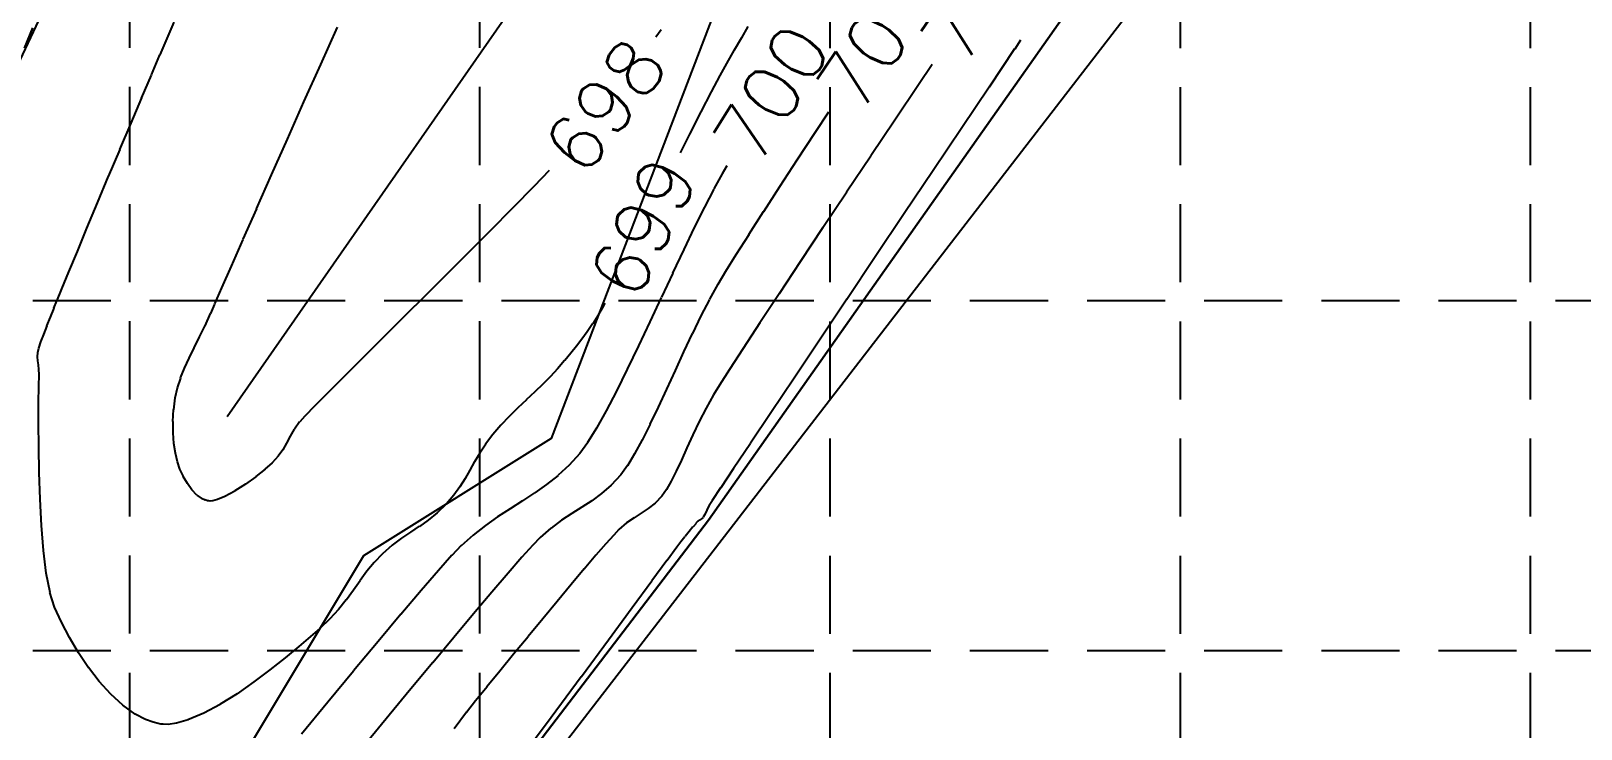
# Model space of a CAD drawing. Extents: x 5513 to 6525, y 3862 to 5479.
# Drawn here: x 5936.2 to 6047.9, y 4337 to 4387.3 of the extents above; entities that cross this region are included whole.
import ezdxf

# ---------------------------------------------------------------- set-up
doc = ezdxf.new("R2010")
doc.units = 0
doc.header["$LTSCALE"] = 50
doc.header["$MEASUREMENT"] = 0
doc.linetypes.add('HIDDEN', pattern=[0.375, 0.25, -0.125])
for name, color, linetype in [('CONT-MJR', 6, 'Continuous'), ('CONT-MNR', 14, 'Continuous'), ('GRID', 254, 'HIDDEN'), ('SRF-FLT', 7, 'Continuous'), ('v-topo-bndy', 140, 'Continuous'), ('V-TOPO-BNDY-2', 7, 'Continuous'), ('v-topo-break', 150, 'Continuous')]:
    doc.layers.add(name, color=color, linetype=linetype)
doc.styles.add('L80', font='simplex', dxfattribs={"height": 4})

msp = doc.modelspace()

# ---------------------------------------------------------------- linework, layer by layer
at = {"layer": 'CONT-MJR', "color": 42, "extrusion": (0.924472, -0.381249, 0), "elevation": 3815.29}
msp.add_lwpolyline([(6317.79, 700), (6319.38, 700)], dxfattribs=at)
at = {"layer": 'CONT-MJR', "color": 42, "elevation": 700}
for points in [[(5986.04, 4377), (5985.43, 4375.91)], [(5986.38, 4377.57), (5986.04, 4377)], [(5984.76, 4374.61), (5984.03, 4373.14)], [(5984.03, 4373.14), (5983.27, 4371.54)], [(5980.83, 4366.34), (5980.01, 4364.61)], [(5980.01, 4364.61), (5979.2, 4362.93)], [(5975.78, 4356.86), (5975.02, 4356.03)], [(5975.02, 4356.03), (5974.22, 4355.3)], [(5969.86, 4352.3), (5968.98, 4351.68)], [(5970.76, 4352.88), (5969.86, 4352.3)], [(5965.59, 4348.43), (5964.35, 4346.99)], [(5957.63, 4338.95), (5955.73, 4336.65)]]:
    msp.add_lwpolyline(points, dxfattribs=at)
at = {"layer": 'CONT-MJR', "color": 42, "extrusion": (0.88818, -0.459495, 0), "elevation": 3305.44}
msp.add_lwpolyline([(6636.87, 700), (6635.41, 700)], dxfattribs=at)
at = {"layer": 'CONT-MJR', "color": 42, "extrusion": (0.904575, -0.426314, 0), "elevation": 3548.66}
msp.add_lwpolyline([(6505.14, 700), (6503.27, 700)], dxfattribs=at)
at = {"layer": 'CONT-MJR', "color": 42, "extrusion": (0.905759, -0.423794, 0), "elevation": 3566.76}
msp.add_lwpolyline([(6493.37, 700), (6491.44, 700)], dxfattribs=at)
at = {"layer": 'CONT-MJR', "color": 42, "extrusion": (0.905538, -0.424265, 0), "elevation": 3563.38}
msp.add_lwpolyline([(6493.29, 700), (6491.35, 700)], dxfattribs=at)
at = {"layer": 'CONT-MJR', "color": 42, "extrusion": (0.895525, -0.445011, 0), "elevation": 3412.97}
msp.add_lwpolyline([(6567.93, 700), (6566.17, 700)], dxfattribs=at)
at = {"layer": 'CONT-MJR', "color": 42, "extrusion": (0.887313, -0.461167, 0), "elevation": 3293.41}
msp.add_lwpolyline([(6626.94, 700), (6625.33, 700)], dxfattribs=at)
at = {"layer": 'CONT-MJR', "color": 42, "extrusion": (0.874197, -0.485571, 0), "elevation": 3108.61}
msp.add_lwpolyline([(6714.02, 700), (6712.59, 700)], dxfattribs=at)
at = {"layer": 'CONT-MJR', "color": 42, "extrusion": (0.851882, -0.523733, 0), "elevation": 2808.9}
msp.add_lwpolyline([(6843.42, 700), (6842.21, 700)], dxfattribs=at)
at = {"layer": 'CONT-MJR', "color": 42, "extrusion": (0.809016, -0.587786, 0), "elevation": 2273.6}
msp.add_lwpolyline([(7038.22, 700), (7037.25, 700)], dxfattribs=at)
at = {"layer": 'CONT-MJR', "color": 42, "extrusion": (0.576675, -0.816974, 0), "elevation": -112.92}
msp.add_lwpolyline([(7391.31, 700), (7390.26, 700)], dxfattribs=at)
at = {"layer": 'CONT-MJR', "color": 42, "extrusion": (0.620602, -0.784126, 0), "elevation": 292.52}
msp.add_lwpolyline([(7387.44, 700), (7386.38, 700)], dxfattribs=at)
at = {"layer": 'CONT-MJR', "color": 42, "extrusion": (0.539119, -0.84223, 0), "elevation": -447.18}
msp.add_lwpolyline([(7376.53, 700), (7375.47, 700)], dxfattribs=at)
at = {"layer": 'CONT-MJR', "color": 42, "extrusion": (0.548855, -0.835918, 0), "elevation": -361.56}
msp.add_lwpolyline([(7382.27, 700), (7381.22, 700)], dxfattribs=at)
at = {"layer": 'CONT-MJR', "color": 42, "extrusion": (0.614613, -0.788828, 0), "elevation": 235.89}
msp.add_lwpolyline([(7383.1, 700), (7381.98, 700)], dxfattribs=at)
at = {"layer": 'CONT-MJR', "color": 42, "extrusion": (0.722707, -0.691154, 0), "elevation": 1305.89}
msp.add_lwpolyline([(7268.22, 700), (7267.25, 700)], dxfattribs=at)
at = {"layer": 'CONT-MJR', "color": 42, "extrusion": (0.666376, -0.745616, 0), "elevation": 732.83}
msp.add_lwpolyline([(7349.3, 700), (7348.15, 700)], dxfattribs=at)
at = {"layer": 'CONT-MJR', "color": 42, "extrusion": (0.746429, -0.665465, 0), "elevation": 1559.16}
msp.add_lwpolyline([(7217.16, 700), (7215.69, 700)], dxfattribs=at)
at = {"layer": 'CONT-MJR', "color": 42, "extrusion": (0.762353, -0.647161, 0), "elevation": 1733.74}
msp.add_lwpolyline([(7173.84, 700), (7171.58, 700)], dxfattribs=at)
at = {"layer": 'CONT-MJR', "color": 42, "extrusion": (0.765903, -0.642957, 0), "elevation": 1773.17}
msp.add_lwpolyline([(7161.94, 700), (7159.39, 700)], dxfattribs=at)
at = {"layer": 'CONT-MJR', "color": 42, "extrusion": (0.768292, -0.640099, 0), "elevation": 1799.83}
msp.add_lwpolyline([(7152.73, 700), (7149.97, 700)], dxfattribs=at)
at = {"layer": 'CONT-MJR', "color": 42, "extrusion": (0.769966, -0.638085, 0), "elevation": 1818.55}
msp.add_lwpolyline([(7145.23, 700), (7142.32, 700)], dxfattribs=at)
at = {"layer": 'CONT-MNR', "color": 42}
for points, elevation in [([(5946.05, 4386.74), (5946.57, 4387.92)], 699), ([(5987.89, 4387.62), (5987.42, 4386.8)], 699), ([(5986.91, 4385.92), (5986.35, 4384.95)], 699), ([(6007.53, 4386.62), (6007.11, 4385.99)], 703), ([(5986.35, 4384.95), (5985.86, 4384.08)], 699), ([(6001.17, 4384.87), (6000.17, 4383.4)], 702), ([(5943.46, 4380.66), (5944.22, 4382.47)], 699), ([(6000.17, 4383.4), (5998.47, 4380.87)], 702), ([(5954.72, 4379.5), (5955.91, 4382.18)], 698), ([(5993.7, 4381.44), (5992.72, 4379.96)], 701), ([(5953.57, 4376.92), (5954.72, 4379.5)], 698), ([(5992.72, 4379.96), (5991.42, 4377.98)], 701), ([(5941.84, 4376.82), (5942.66, 4378.76)], 699), ([(5991.42, 4377.98), (5990.17, 4376.06)], 701), ([(5973.57, 4377.24), (5972.49, 4376.12)], 698), ([(5970.96, 4374.56), (5969.29, 4372.87)], 698), ([(5939.59, 4371.41), (5940.28, 4373.09)], 699), ([(5950.69, 4370.36), (5951.53, 4372.28)], 698), ([(5969.29, 4372.87), (5967.52, 4371.1)], 698), ([(5987.03, 4371.16), (5986.28, 4369.96)], 701), ([(5950, 4368.79), (5950.69, 4370.36)], 698), ([(5967.52, 4371.1), (5965.71, 4369.29)], 698), ([(5938.11, 4367.84), (5938.48, 4368.73)], 699), ([(5985.12, 4367.96), (5984.51, 4366.77)], 701), ([(5937.4, 4366.05), (5937.65, 4366.69)], 699), ([(5937.65, 4366.69), (5937.91, 4367.33)], 699), ([(5984.51, 4366.77), (5983.89, 4365.5)], 701), ([(5988.75, 4366.26), (5987.55, 4364.43)], 702), ([(5936.74, 4364.13), (5936.82, 4364.45)], 699), ([(5936.82, 4364.45), (5936.96, 4364.89)], 699), ([(5948, 4364.48), (5948.39, 4365.25)], 698), ([(5975.93, 4365.09), (5975.55, 4364.59)], 699), ([(5936.79, 4363.24), (5936.75, 4363.53)], 699), ([(5975.14, 4364.09), (5974.69, 4363.55)], 699), ([(5983.26, 4364.18), (5982.64, 4362.83)], 701), ([(5936.82, 4362.91), (5936.79, 4363.24)], 699), ([(5936.83, 4362.54), (5936.82, 4362.91)], 699), ([(5973.67, 4362.4), (5973.12, 4361.85)], 699), ([(5986.57, 4362.92), (5985.84, 4361.79)], 702), ([(5991.21, 4362.28), (5989.54, 4359.78)], 703), ([(5936.8, 4360.52), (5936.82, 4361.71)], 699), ([(5946.64, 4360.86), (5946.8, 4361.59)], 698), ([(5936.8, 4359.03), (5936.8, 4360.52)], 699), ([(5946.53, 4360.01), (5946.64, 4360.86)], 698), ([(5971.31, 4360.14), (5970.69, 4359.53)], 699), ([(5981.42, 4360.2), (5980.83, 4358.97)], 701), ([(5984.88, 4360.13), (5984.39, 4359.17)], 702), ([(5936.81, 4357.33), (5936.8, 4359.03)], 699), ([(5946.49, 4358.36), (5946.48, 4359.17)], 698), ([(5955.6, 4359.14), (5955.22, 4358.61)], 698), ([(5970.09, 4358.89), (5969.51, 4358.22)], 699), ([(5984.39, 4359.17), (5983.93, 4358.21)], 702), ([(5946.54, 4357.59), (5946.49, 4358.36)], 698), ([(5969.51, 4358.22), (5968.99, 4357.54)], 699), ([(5983.93, 4358.21), (5983.5, 4357.27)], 702), ([(5968.57, 4356.89), (5968.2, 4356.27)], 699), ([(5983.5, 4357.27), (5983.1, 4356.39)], 702), ([(5988.07, 4357.59), (5986.85, 4355.77)], 703), ([(5953.62, 4356.18), (5953.1, 4355.72)], 698), ([(5979.21, 4355.99), (5978.74, 4355.33)], 701), ([(5986.85, 4355.77), (5985.93, 4354.38)], 703), ([(5936.9, 4353.57), (5936.84, 4355.48)], 699), ([(5947.51, 4354.7), (5947.22, 4355.2)], 698), ([(5947.83, 4354.24), (5947.51, 4354.7)], 698), ([(5951.71, 4354.66), (5950.94, 4354.16)], 698), ([(5952.45, 4355.19), (5951.71, 4354.66)], 698), ([(5978.74, 4355.33), (5978.05, 4354.58)], 701), ([(5948.79, 4353.51), (5948.53, 4353.63)], 698), ([(5949.15, 4353.43), (5949.06, 4353.44)], 698), ([(5950.21, 4353.76), (5949.68, 4353.54)], 698), ([(5966.7, 4353.85), (5966.17, 4353.23)], 699), ([(5980.2, 4352.56), (5979.69, 4352.23)], 702), ([(5981.21, 4353.28), (5980.71, 4352.89)], 702), ([(5985.1, 4353.13), (5984.92, 4352.79)], 703), ([(5937.15, 4349.87), (5937, 4351.68)], 699), ([(5964.22, 4351.62), (5963.58, 4351.2)], 699), ([(5973.7, 4351.49), (5972.92, 4350.81)], 701), ([(5978.6, 4351.39), (5978.22, 4350.99)], 702), ([(5979.15, 4351.86), (5978.6, 4351.39)], 702), ([(5983.93, 4351.57), (5983.66, 4351.24)], 703), ([(5984.54, 4352.15), (5984.41, 4352.07)], 703), ([(5962.93, 4350.76), (5962.26, 4350.26)], 699), ([(5972.39, 4350.25), (5971.61, 4349.39)], 701), ([(5977.66, 4350.36), (5976.94, 4349.53)], 702), ([(5976.94, 4349.53), (5976.1, 4348.54)], 702), ([(5982.06, 4349.15), (5980.98, 4347.68)], 703), ([(5937.62, 4346.85), (5937.35, 4348.24)], 699), ([(5959.95, 4347.7), (5959.47, 4347.02)], 699), ([(5969.45, 4346.88), (5968.13, 4345.32)], 701), ([(5975.17, 4347.42), (5974.16, 4346.21)], 702), ([(5958.96, 4346.33), (5958.41, 4345.63)], 699), ([(5956.38, 4343.69), (5955.54, 4342.97)], 699), ([(5972.05, 4343.66), (5971.01, 4342.4)], 702), ([(5954.56, 4342.15), (5953.46, 4341.28)], 699), ([(5941.17, 4340.43), (5940.4, 4341.44)], 699), ([(5970.01, 4341.18), (5969.09, 4340.05)], 702), ([(5942, 4339.52), (5941.17, 4340.43)], 699), ([(5963.62, 4339.92), (5962.05, 4338.02)], 701), ([(5942.86, 4338.73), (5942, 4339.52)], 699), ([(5949.88, 4338.79), (5948.69, 4338.15)], 699), ([(5947.56, 4337.67), (5946.72, 4337.43)], 699), ([(5962.05, 4338.02), (5960.5, 4336.14)], 701), ([(5967.62, 4338.22), (5966.72, 4337.02)], 702), ([(5945.41, 4337.41), (5945.04, 4337.5)], 699)]:
    msp.add_lwpolyline(points, dxfattribs=dict(at, elevation=elevation))
at = {"layer": 'CONT-MNR', "color": 42, "extrusion": (0.911556, -0.411177, 0), "elevation": 3627.29}
msp.add_lwpolyline([(6446.5, 698), (6449.43, 698)], dxfattribs=at)
at = {"layer": 'CONT-MNR', "color": 42, "extrusion": (0.810881, -0.585212, 0), "elevation": 2282.85}
msp.add_lwpolyline([(7058.15, 698), (7057.5, 698)], dxfattribs=at)
at = {"layer": 'CONT-MNR', "color": 42, "extrusion": (0.867272, -0.497835, 0), "elevation": 3008.82}
msp.add_lwpolyline([(6785.29, 699), (6784.27, 699)], dxfattribs=at)
at = {"layer": 'CONT-MNR', "color": 42, "extrusion": (0.917219, -0.398383, 0), "elevation": 3706.23}
msp.add_lwpolyline([(6391.13, 699), (6392.41, 699)], dxfattribs=at)
at = {"layer": 'CONT-MNR', "color": 42, "extrusion": (0.830057, -0.557679, 0), "elevation": 2540.26}
msp.add_lwpolyline([(6990.66, 703), (6987.35, 703)], dxfattribs=at)
at = {"layer": 'CONT-MNR', "color": 42, "extrusion": (0.919141, -0.393928, 0), "elevation": 3737.19}
msp.add_lwpolyline([(6371.5, 699), (6373.07, 699)], dxfattribs=at)
at = {"layer": 'CONT-MNR', "color": 42, "extrusion": (0.912625, -0.408797, 0), "elevation": 3644.09}
msp.add_lwpolyline([(6434.05, 698), (6437.01, 698)], dxfattribs=at)
at = {"layer": 'CONT-MNR', "color": 42, "extrusion": (0.920307, -0.391197, 0), "elevation": 3756.1}
msp.add_lwpolyline([(6358.57, 699), (6360.37, 699)], dxfattribs=at)
at = {"layer": 'CONT-MNR', "color": 42, "extrusion": (0.883849, -0.467773, 0), "elevation": 3239.85}
msp.add_lwpolyline([(6674.89, 699), (6673.55, 699)], dxfattribs=at)
at = {"layer": 'CONT-MNR', "color": 42, "extrusion": (0.889301, -0.457323, 0), "elevation": 3318.28}
msp.add_lwpolyline([(6634.9, 699), (6633.29, 699)], dxfattribs=at)
at = {"layer": 'CONT-MNR', "color": 42, "extrusion": (0.830269, -0.557363, 0), "elevation": 2542.92}
msp.add_lwpolyline([(6986.38, 703), (6982.85, 703)], dxfattribs=at)
at = {"layer": 'CONT-MNR', "color": 42, "extrusion": (0.892406, -0.451233, 0), "elevation": 3363.54}
msp.add_lwpolyline([(6610.46, 699), (6608.65, 699)], dxfattribs=at)
at = {"layer": 'CONT-MNR', "color": 42, "extrusion": (0.921692, -0.387921, 0), "elevation": 3778.69}
msp.add_lwpolyline([(6341.15, 699), (6343.21, 699)], dxfattribs=at)
at = {"layer": 'CONT-MNR', "color": 42, "extrusion": (0.830583, -0.556895, 0), "elevation": 2542.54}
msp.add_lwpolyline([(6979.2, 702), (6976.08, 702)], dxfattribs=at)
at = {"layer": 'CONT-MNR', "color": 42, "extrusion": (0.830437, -0.557112, 0), "elevation": 2545.03}
msp.add_lwpolyline([(6982.08, 703), (6978.39, 703)], dxfattribs=at)
at = {"layer": 'CONT-MNR', "color": 42, "extrusion": (0.894266, -0.447536, 0), "elevation": 3390.86}
msp.add_lwpolyline([(6594.67, 699), (6593.16, 699)], dxfattribs=at)
at = {"layer": 'CONT-MNR', "color": 42, "extrusion": (0.83138, -0.555704, 0), "elevation": 2552.54}
msp.add_lwpolyline([(6972.43, 702), (6969.3, 702)], dxfattribs=at)
at = {"layer": 'CONT-MNR', "color": 42, "extrusion": (0.922564, -0.385845, 0), "elevation": 3792.95}
msp.add_lwpolyline([(6328.46, 699), (6330.53, 699)], dxfattribs=at)
at = {"layer": 'CONT-MNR', "color": 42, "extrusion": (0.914738, -0.404047, 0), "elevation": 3677.48}
msp.add_lwpolyline([(6406.6, 698), (6409.26, 698)], dxfattribs=at)
at = {"layer": 'CONT-MNR', "color": 42, "extrusion": (0.830578, -0.556903, 0), "elevation": 2546.79}
msp.add_lwpolyline([(6977.75, 703), (6974, 703)], dxfattribs=at)
at = {"layer": 'CONT-MNR', "color": 42, "extrusion": (0.714408, -0.699729, 0), "elevation": 1204.7}
msp.add_lwpolyline([(7305.46, 698), (7303.28, 698)], dxfattribs=at)
at = {"layer": 'CONT-MNR', "color": 42, "extrusion": (0.8395, -0.54336, 0), "elevation": 2650.97}
msp.add_lwpolyline([(6928.52, 701), (6926.37, 701)], dxfattribs=at)
at = {"layer": 'CONT-MNR', "color": 42, "extrusion": (0.832158, -0.554538, 0), "elevation": 2562.31}
msp.add_lwpolyline([(6965.72, 702), (6962.64, 702)], dxfattribs=at)
at = {"layer": 'CONT-MNR', "color": 42, "extrusion": (0.922932, -0.384963, 0), "elevation": 3799}
msp.add_lwpolyline([(6322.85, 699), (6324.83, 699)], dxfattribs=at)
at = {"layer": 'CONT-MNR', "color": 42, "extrusion": (0.915209, -0.402979, 0), "elevation": 3684.96}
msp.add_lwpolyline([(6399.9, 698), (6402.31, 698)], dxfattribs=at)
at = {"layer": 'CONT-MNR', "color": 42, "extrusion": (0.841869, -0.539682, 0), "elevation": 2681.24}
msp.add_lwpolyline([(6914.71, 701), (6912.75, 701)], dxfattribs=at)
at = {"layer": 'CONT-MNR', "color": 42, "extrusion": (0.8307, -0.55672, 0), "elevation": 2548.32}
msp.add_lwpolyline([(6973.44, 703), (6969.69, 703)], dxfattribs=at)
at = {"layer": 'CONT-MNR', "color": 42, "extrusion": (0.844868, -0.534976, 0), "elevation": 2719.78}
msp.add_lwpolyline([(6897.68, 701), (6895.97, 701)], dxfattribs=at)
at = {"layer": 'CONT-MNR', "color": 42, "extrusion": (0.832968, -0.55332, 0), "elevation": 2572.48}
msp.add_lwpolyline([(6958.89, 702), (6955.94, 702)], dxfattribs=at)
at = {"layer": 'CONT-MNR', "color": 42, "extrusion": (0.923719, -0.38307, 0), "elevation": 3811.96}
msp.add_lwpolyline([(6311.64, 699), (6313.23, 699)], dxfattribs=at)
at = {"layer": 'CONT-MNR', "color": 42, "extrusion": (0.833873, -0.551956, 0), "elevation": 2583.87}
msp.add_lwpolyline([(6951.72, 702), (6948.95, 702)], dxfattribs=at)
at = {"layer": 'CONT-MNR', "color": 42, "extrusion": (0.830812, -0.556554, 0), "elevation": 2549.72}
msp.add_lwpolyline([(6969.18, 703), (6965.5, 703)], dxfattribs=at)
at = {"layer": 'CONT-MNR', "color": 42, "extrusion": (0.924269, -0.381742, 0), "elevation": 3821.02}
msp.add_lwpolyline([(6304.84, 699), (6306.15, 699)], dxfattribs=at)
at = {"layer": 'CONT-MNR', "color": 42, "extrusion": (0.706177, -0.708036, 0), "elevation": 1119.24}
msp.add_lwpolyline([(7309.43, 698), (7306.88, 698)], dxfattribs=at)
at = {"layer": 'CONT-MNR', "color": 42, "extrusion": (0.872977, -0.487761, 0), "elevation": 3094.35}
msp.add_lwpolyline([(6733.68, 701), (6732.44, 701)], dxfattribs=at)
at = {"layer": 'CONT-MNR', "color": 42, "extrusion": (0.856255, -0.516554, 0), "elevation": 2868.46}
msp.add_lwpolyline([(6834.03, 701), (6832.96, 701)], dxfattribs=at)
at = {"layer": 'CONT-MNR', "color": 42, "extrusion": (0.927454, -0.373936, 0), "elevation": 3874.03}
msp.add_lwpolyline([(6270.9, 699), (6271.45, 699)], dxfattribs=at)
at = {"layer": 'CONT-MNR', "color": 42, "extrusion": (0.916094, -0.400965, 0), "elevation": 3699.02}
msp.add_lwpolyline([(6386.69, 698), (6387.96, 698)], dxfattribs=at)
at = {"layer": 'CONT-MNR', "color": 42, "extrusion": (0.834965, -0.550304, 0), "elevation": 2597.62}
msp.add_lwpolyline([(6943.82, 702), (6941.31, 702)], dxfattribs=at)
at = {"layer": 'CONT-MNR', "color": 42, "extrusion": (0.830919, -0.556394, 0), "elevation": 2551.06}
msp.add_lwpolyline([(6965.01, 703), (6961.48, 703)], dxfattribs=at)
at = {"layer": 'CONT-MNR', "color": 42, "extrusion": (0.909107, -0.416562, 0), "elevation": 3589.35}
msp.add_lwpolyline([(6447.26, 698), (6448.22, 698)], dxfattribs=at)
at = {"layer": 'CONT-MNR', "color": 42, "extrusion": (0.916043, -0.401079, 0), "elevation": 3698.23}
msp.add_lwpolyline([(6386.4, 698), (6387.15, 698)], dxfattribs=at)
at = {"layer": 'CONT-MNR', "color": 42, "extrusion": (-0.705628, 0.708583, 0), "elevation": -1113.57}
msp.add_lwpolyline([(-7307.74, 698), (-7305.27, 698)], dxfattribs=at)
at = {"layer": 'CONT-MNR', "color": 42, "extrusion": (0.841913, -0.539613, 0), "elevation": 2675.81}
msp.add_lwpolyline([(6901.85, 699), (6901.07, 699)], dxfattribs=at)
at = {"layer": 'CONT-MNR', "color": 42, "extrusion": (0.869433, -0.494051, 0), "elevation": 3039.26}
msp.add_lwpolyline([(6750.36, 699), (6749.7, 699)], dxfattribs=at)
at = {"layer": 'CONT-MNR', "color": 42, "extrusion": (0.884989, -0.465612, 0), "elevation": 3256.45}
msp.add_lwpolyline([(6648.6, 699), (6648.31, 699)], dxfattribs=at)
at = {"layer": 'CONT-MNR', "color": 42, "extrusion": (0.932571, -0.360986, 0), "elevation": 3960.97}
msp.add_lwpolyline([(6214.31, 699), (6214.97, 699)], dxfattribs=at)
at = {"layer": 'CONT-MNR', "color": 42, "extrusion": (0.898775, -0.438409, 0), "elevation": 3432.5}
msp.add_lwpolyline([(6531.21, 698), (6532.12, 698)], dxfattribs=at)
at = {"layer": 'CONT-MNR', "color": 42, "extrusion": (0.705553, -0.708657, 0), "elevation": 1112.8}
msp.add_lwpolyline([(7305.39, 698), (7303.07, 698)], dxfattribs=at)
at = {"layer": 'CONT-MNR', "color": 42, "extrusion": (0.811057, -0.584967, 0), "elevation": 2293.39}
msp.add_lwpolyline([(7036.71, 699), (7036.06, 699)], dxfattribs=at)
at = {"layer": 'CONT-MNR', "color": 42, "extrusion": (0.827984, -0.560752, 0), "elevation": 2500.26}
msp.add_lwpolyline([(6966.59, 699), (6965.89, 699)], dxfattribs=at)
at = {"layer": 'CONT-MNR', "color": 42, "extrusion": (0.938381, -0.345602, 0), "elevation": 4062.62}
msp.add_lwpolyline([(6147.76, 699), (6148.34, 699)], dxfattribs=at)
at = {"layer": 'CONT-MNR', "color": 42, "extrusion": (0.897913, -0.440173, 0), "elevation": 3419.66}
msp.add_lwpolyline([(6536.24, 698), (6537.07, 698)], dxfattribs=at)
at = {"layer": 'CONT-MNR', "color": 42, "extrusion": (0.776897, -0.629627, 0), "elevation": 1894.32}
msp.add_lwpolyline([(7153.21, 699), (7152.56, 699)], dxfattribs=at)
at = {"layer": 'CONT-MNR', "color": 42, "extrusion": (0.904406, -0.426672, 0), "elevation": 3549.22}
msp.add_lwpolyline([(6501.35, 701), (6499.88, 701)], dxfattribs=at)
at = {"layer": 'CONT-MNR', "color": 42, "extrusion": (0.831028, -0.556231, 0), "elevation": 2552.43}
msp.add_lwpolyline([(6960.98, 703), (6957.68, 703)], dxfattribs=at)
at = {"layer": 'CONT-MNR', "color": 42, "extrusion": (0.99808, -0.061939, 0), "elevation": 5655.03}
msp.add_lwpolyline([(4723.15, 699), (4723.47, 699)], dxfattribs=at)
at = {"layer": 'CONT-MNR', "color": 42, "extrusion": (0.99643, 0.084419, 0), "elevation": 6283.92}
msp.add_lwpolyline([(3846.78, 699), (3847.06, 699)], dxfattribs=at)
at = {"layer": 'CONT-MNR', "color": 42, "extrusion": (0.909535, -0.415626, 0), "elevation": 3595.91}
msp.add_lwpolyline([(6440.17, 698), (6440.97, 698)], dxfattribs=at)
at = {"layer": 'CONT-MNR', "color": 42, "extrusion": (0.706046, -0.708165, 0), "elevation": 1117.89}
msp.add_lwpolyline([(7302.29, 698), (7300.19, 698)], dxfattribs=at)
at = {"layer": 'CONT-MNR', "color": 42, "extrusion": (0.758242, -0.651973, 0), "elevation": 1685.34}
msp.add_lwpolyline([(7203.96, 699), (7203.18, 699)], dxfattribs=at)
at = {"layer": 'CONT-MNR', "color": 42, "extrusion": (0.838541, -0.544839, 0), "elevation": 2642.9}
msp.add_lwpolyline([(6922.01, 702), (6920.2, 702)], dxfattribs=at)
at = {"layer": 'CONT-MNR', "color": 42, "extrusion": (0.999933, -0.011563, 0), "elevation": 5885.99}
msp.add_lwpolyline([(4430.07, 699), (4430.89, 699)], dxfattribs=at)
at = {"layer": 'CONT-MNR', "color": 42, "extrusion": (0.952563, -0.304342, 0), "elevation": 4337.29}
msp.add_lwpolyline([(5964.54, 698), (5965.29, 698)], dxfattribs=at)
at = {"layer": 'CONT-MNR', "color": 42, "extrusion": (0.928653, -0.37095, 0), "elevation": 3904.53}
msp.add_lwpolyline([(6257.11, 698), (6257.88, 698)], dxfattribs=at)
at = {"layer": 'CONT-MNR', "color": 42, "extrusion": (0.707365, -0.706849, 0), "elevation": 1131.49}
msp.add_lwpolyline([(7298.09, 698), (7296.27, 698)], dxfattribs=at)
at = {"layer": 'CONT-MNR', "color": 42, "extrusion": (0.737472, -0.675378, 0), "elevation": 1459.14}
msp.add_lwpolyline([(7252.38, 699), (7251.63, 699)], dxfattribs=at)
at = {"layer": 'CONT-MNR', "color": 42, "extrusion": (0.908359, -0.418192, 0), "elevation": 3609.88}
msp.add_lwpolyline([(6464.91, 701), (6463.44, 701)], dxfattribs=at)
at = {"layer": 'CONT-MNR', "color": 42, "extrusion": (0.710169, -0.704032, 0), "elevation": 1160.48}
msp.add_lwpolyline([(7291.72, 698), (7290.25, 698)], dxfattribs=at)
at = {"layer": 'CONT-MNR', "color": 42, "extrusion": (0.683783, -0.729686, 0), "elevation": 901.54}
msp.add_lwpolyline([(7340.25, 699), (7339.42, 699)], dxfattribs=at)
at = {"layer": 'CONT-MNR', "color": 42, "extrusion": (0.689936, -0.723871, 0), "elevation": 963.65}
msp.add_lwpolyline([(7333.16, 699), (7332.36, 699)], dxfattribs=at)
at = {"layer": 'CONT-MNR', "color": 42, "extrusion": (0.906721, -0.421731, 0), "elevation": 3584.65}
msp.add_lwpolyline([(6477.46, 701), (6476.03, 701)], dxfattribs=at)
at = {"layer": 'CONT-MNR', "color": 42, "extrusion": (0.850989, -0.525184, 0), "elevation": 2803.15}
msp.add_lwpolyline([(6855.5, 702), (6854.68, 702)], dxfattribs=at)
at = {"layer": 'CONT-MNR', "color": 42, "extrusion": (0.998342, -0.057556, 0), "elevation": 5685.72}
msp.add_lwpolyline([(4694.2, 698), (4695.05, 698)], dxfattribs=at)
at = {"layer": 'CONT-MNR', "color": 42, "extrusion": (0.716493, -0.697594, 0), "elevation": 1226.22}
msp.add_lwpolyline([(7279.48, 698), (7278.44, 698)], dxfattribs=at)
at = {"layer": 'CONT-MNR', "color": 42, "extrusion": (-0.688355, 0.725374, 0), "elevation": -947.65}
msp.add_lwpolyline([(-7333.61, 699), (-7332.76, 699)], dxfattribs=at)
at = {"layer": 'CONT-MNR', "color": 42, "extrusion": (0.873468, -0.486881, 0), "elevation": 3104.73}
msp.add_lwpolyline([(6723.45, 702), (6722.36, 702)], dxfattribs=at)
at = {"layer": 'CONT-MNR', "color": 42, "extrusion": (0.736463, -0.676478, 0), "elevation": 1437.22}
msp.add_lwpolyline([(7239.73, 698), (7239.18, 698)], dxfattribs=at)
at = {"layer": 'CONT-MNR', "color": 42, "extrusion": (0.7262, -0.687483, 0), "elevation": 1338.81}
msp.add_lwpolyline([(7270.64, 699), (7269.76, 699)], dxfattribs=at)
at = {"layer": 'CONT-MNR', "color": 42, "extrusion": (0.894123, -0.447821, 0), "elevation": 3395.57}
msp.add_lwpolyline([(6575.8, 701), (6574.53, 701)], dxfattribs=at)
at = {"layer": 'CONT-MNR', "color": 42, "extrusion": (0.831292, -0.555836, 0), "elevation": 2555.73}
msp.add_lwpolyline([(6953.46, 703), (6950.82, 703)], dxfattribs=at)
at = {"layer": 'CONT-MNR', "color": 42, "extrusion": (0.882559, -0.470201, 0), "elevation": 3206.38}
msp.add_lwpolyline([(6646.29, 698), (6645.73, 698)], dxfattribs=at)
at = {"layer": 'CONT-MNR', "color": 42, "extrusion": (0.861166, -0.508323, 0), "elevation": 2912.85}
msp.add_lwpolyline([(6780.66, 698), (6780.07, 698)], dxfattribs=at)
at = {"layer": 'CONT-MNR', "color": 42, "extrusion": (0.880127, -0.474738, 0), "elevation": 3194.56}
msp.add_lwpolyline([(6674.51, 701), (6673.37, 701)], dxfattribs=at)
at = {"layer": 'CONT-MNR', "color": 42, "extrusion": (0.999855, 0.017009, 0), "elevation": 6010.06}
msp.add_lwpolyline([(4253.87, 699), (4255.72, 699)], dxfattribs=at)
at = {"layer": 'CONT-MNR', "color": 42, "extrusion": (0.989354, 0.145531, 0), "elevation": 6517.4}
msp.add_lwpolyline([(3445.07, 698), (3445.79, 698)], dxfattribs=at)
at = {"layer": 'CONT-MNR', "color": 42, "extrusion": (0.974073, 0.226233, 0), "elevation": 6778.14}
msp.add_lwpolyline([(2897.96, 698), (2898.6, 698)], dxfattribs=at)
at = {"layer": 'CONT-MNR', "color": 42, "extrusion": (0.738898, -0.673817, 0), "elevation": 1463.85}
msp.add_lwpolyline([(7231.07, 698), (7230.43, 698)], dxfattribs=at)
at = {"layer": 'CONT-MNR', "color": 42, "extrusion": (0.822187, -0.569218, 0), "elevation": 2415.46}
msp.add_lwpolyline([(6971.72, 698), (6971.14, 698)], dxfattribs=at)
at = {"layer": 'CONT-MNR', "color": 42, "extrusion": (0.870629, -0.491941, 0), "elevation": 3040.61}
msp.add_lwpolyline([(6723.2, 698), (6722.65, 698)], dxfattribs=at)
at = {"layer": 'CONT-MNR', "color": 42, "extrusion": (0.835634, -0.549287, 0), "elevation": 2594.36}
msp.add_lwpolyline([(6920, 699), (6919.22, 699)], dxfattribs=at)
at = {"layer": 'CONT-MNR', "color": 42, "extrusion": (0.855763, -0.517367, 0), "elevation": 2863.15}
msp.add_lwpolyline([(6822.13, 701), (6821.14, 701)], dxfattribs=at)
at = {"layer": 'CONT-MNR', "color": 42, "extrusion": (0.9448, 0.327646, 0), "elevation": 7045.84}
msp.add_lwpolyline([(2166.8, 698), (2167.35, 698)], dxfattribs=at)
at = {"layer": 'CONT-MNR', "color": 42, "extrusion": (0.907204, 0.420692, 0), "elevation": 7227.54}
msp.add_lwpolyline([(1449.11, 698), (1449.7, 698)], dxfattribs=at)
at = {"layer": 'CONT-MNR', "color": 42, "extrusion": (0.624282, -0.781199, 0), "elevation": 313.73}
msp.add_lwpolyline([(7369.76, 698), (7368.91, 698)], dxfattribs=at)
at = {"layer": 'CONT-MNR', "color": 42, "extrusion": (0.868133, -0.496331, 0), "elevation": 3019.05}
msp.add_lwpolyline([(6743.33, 699), (6742.64, 699)], dxfattribs=at)
at = {"layer": 'CONT-MNR', "color": 42, "extrusion": (0.872622, -0.488397, 0), "elevation": 3080.39}
msp.add_lwpolyline([(6716.23, 699), (6715.53, 699)], dxfattribs=at)
at = {"layer": 'CONT-MNR', "color": 42, "extrusion": (0.895033, -0.446, 0), "elevation": 3412.14}
msp.add_lwpolyline([(6566.69, 702), (6565.88, 702)], dxfattribs=at)
at = {"layer": 'CONT-MNR', "color": 42, "extrusion": (0.906584, -0.422025, 0), "elevation": 3585.68}
msp.add_lwpolyline([(6474.45, 702), (6473.56, 702)], dxfattribs=at)
at = {"layer": 'CONT-MNR', "color": 42, "extrusion": (0.810414, -0.585857, 0), "elevation": 2284.77}
msp.add_lwpolyline([(7024.81, 699), (7024.06, 699)], dxfattribs=at)
at = {"layer": 'CONT-MNR', "color": 42, "extrusion": (0.847313, -0.531094, 0), "elevation": 2743.41}
msp.add_lwpolyline([(6859.41, 699), (6858.7, 699)], dxfattribs=at)
at = {"layer": 'CONT-MNR', "color": 42, "extrusion": (0.658406, -0.752663, 0), "elevation": 658.45}
msp.add_lwpolyline([(7366.54, 701), (7365.61, 701)], dxfattribs=at)
at = {"layer": 'CONT-MNR', "color": 42, "extrusion": (0.870198, -0.492702, 0), "elevation": 3060.19}
msp.add_lwpolyline([(6737.12, 702), (6736.43, 702)], dxfattribs=at)
at = {"layer": 'CONT-MNR', "color": 42, "extrusion": (0.9986, 0.0529, 0), "elevation": 6158.89}
msp.add_lwpolyline([(4031.52, 699), (4033.42, 699)], dxfattribs=at)
at = {"layer": 'CONT-MNR', "color": 42, "extrusion": (0.717836, 0.696213, 0), "elevation": 7301.04}
msp.add_lwpolyline([(-1015.86, 698), (-1015.33, 698)], dxfattribs=at)
at = {"layer": 'CONT-MNR', "color": 42, "extrusion": (0.577097, 0.816676, 0), "elevation": 6988.38}
msp.add_lwpolyline([(-2345.55, 698), (-2345.16, 698)], dxfattribs=at)
at = {"layer": 'CONT-MNR', "color": 42, "extrusion": (-0.273737, -0.961805, 0), "elevation": -5815.63}
msp.add_lwpolyline([(4530.04, 698), (4529.85, 698)], dxfattribs=at)
at = {"layer": 'CONT-MNR', "color": 42, "extrusion": (-0.178153, -0.984003, 0), "elevation": -5343.64}
msp.add_lwpolyline([(5078.32, 698), (5078.22, 698)], dxfattribs=at)
at = {"layer": 'CONT-MNR', "color": 42, "extrusion": (0.075538, -0.997143, 0), "elevation": -3891.61}
msp.add_lwpolyline([(6261.2, 698), (6261, 698)], dxfattribs=at)
at = {"layer": 'CONT-MNR', "color": 42, "extrusion": (0.248631, -0.968598, 0), "elevation": -2737.55}
msp.add_lwpolyline([(6845.28, 698), (6844.93, 698)], dxfattribs=at)
at = {"layer": 'CONT-MNR', "color": 42, "extrusion": (-0.482307, 0.876002, 0), "elevation": 944.07}
msp.add_lwpolyline([(-7313.08, 698), (-7312.24, 698)], dxfattribs=at)
at = {"layer": 'CONT-MNR', "color": 42, "extrusion": (-0.542113, 0.840306, 0), "elevation": 418.22}
msp.add_lwpolyline([(-7382.28, 701), (-7381.43, 701)], dxfattribs=at)
at = {"layer": 'CONT-MNR', "color": 42, "extrusion": (-0.58895, 0.808169, 0), "elevation": -1.61}
msp.add_lwpolyline([(-7394.99, 701), (-7394.11, 701)], dxfattribs=at)
at = {"layer": 'CONT-MNR', "color": 42, "extrusion": (0.723099, -0.690745, 0), "elevation": 1318}
msp.add_lwpolyline([(7280.05, 702), (7279.34, 702)], dxfattribs=at)
at = {"layer": 'CONT-MNR', "color": 42, "extrusion": (0.817602, -0.575783, 0), "elevation": 2383.81}
msp.add_lwpolyline([(7004.4, 702), (7003.83, 702)], dxfattribs=at)
at = {"layer": 'CONT-MNR', "color": 42, "extrusion": (0.835307, -0.549784, 0), "elevation": 2606.12}
msp.add_lwpolyline([(6927.12, 703), (6926.71, 703)], dxfattribs=at)
at = {"layer": 'CONT-MNR', "color": 42, "extrusion": (0.832461, -0.554083, 0), "elevation": 2570.36}
msp.add_lwpolyline([(6941.55, 703), (6940.47, 703)], dxfattribs=at)
at = {"layer": 'CONT-MNR', "color": 42, "extrusion": (0.627893, -0.7783, 0), "elevation": 358.08}
msp.add_lwpolyline([(7375.91, 699), (7375.08, 699)], dxfattribs=at)
at = {"layer": 'CONT-MNR', "color": 42, "extrusion": (0.697809, -0.716284, 0), "elevation": 1045.1}
msp.add_lwpolyline([(7311.19, 699), (7310.27, 699)], dxfattribs=at)
at = {"layer": 'CONT-MNR', "color": 42, "extrusion": (0.548524, -0.836134, 0), "elevation": -361.77}
msp.add_lwpolyline([(7383.55, 701), (7382.66, 701)], dxfattribs=at)
at = {"layer": 'CONT-MNR', "color": 42, "extrusion": (0.528094, -0.849186, 0), "elevation": -540.65}
msp.add_lwpolyline([(7373.47, 701), (7372.61, 701)], dxfattribs=at)
at = {"layer": 'CONT-MNR', "color": 42, "extrusion": (-0.570865, 0.821044, 0), "elevation": 159.78}
msp.add_lwpolyline([(-7394.12, 702), (-7393.47, 702)], dxfattribs=at)
at = {"layer": 'CONT-MNR', "color": 42, "extrusion": (-0.54893, 0.835868, 0), "elevation": 355.45}
msp.add_lwpolyline([(-7388.52, 702), (-7387.91, 702)], dxfattribs=at)
at = {"layer": 'CONT-MNR', "color": 42, "extrusion": (-0.67723, 0.735771, 0), "elevation": -850.72}
msp.add_lwpolyline([(-7350.82, 703), (-7350.66, 703)], dxfattribs=at)
at = {"layer": 'CONT-MNR', "color": 42, "extrusion": (0.866887, -0.498504, 0), "elevation": 3018.4}
msp.add_lwpolyline([(6756.54, 703), (6756.3, 703)], dxfattribs=at)
at = {"layer": 'CONT-MNR', "color": 42, "extrusion": (0.908677, -0.4175, 0), "elevation": 3621.07}
msp.add_lwpolyline([(6453.98, 703), (6453.64, 703)], dxfattribs=at)
at = {"layer": 'CONT-MNR', "color": 42, "extrusion": (0.556339, -0.830955, 0), "elevation": -297.88}
msp.add_lwpolyline([(7376.21, 699), (7375.43, 699)], dxfattribs=at)
at = {"layer": 'CONT-MNR', "color": 42, "extrusion": (-0.57166, 0.820491, 0), "elevation": 160.95}
msp.add_lwpolyline([(-7382.01, 699), (-7381.23, 699)], dxfattribs=at)
at = {"layer": 'CONT-MNR', "color": 42, "extrusion": (-0.596843, 0.802358, 0), "elevation": -73.91}
msp.add_lwpolyline([(-7391.15, 701), (-7390.21, 701)], dxfattribs=at)
at = {"layer": 'CONT-MNR', "color": 42, "extrusion": (0.772429, -0.635101, 0), "elevation": 1858.48}
msp.add_lwpolyline([(7161.25, 703), (7160.78, 703)], dxfattribs=at)
at = {"layer": 'CONT-MNR', "color": 42, "extrusion": (0.761536, -0.648123, 0), "elevation": 1736.63}
msp.add_lwpolyline([(7192.54, 703), (7192.2, 703)], dxfattribs=at)
at = {"layer": 'CONT-MNR', "color": 42, "extrusion": (0.738492, -0.674262, 0), "elevation": 1484.97}
msp.add_lwpolyline([(7248.88, 703), (7248.68, 703)], dxfattribs=at)
at = {"layer": 'CONT-MNR', "color": 42, "extrusion": (0.613719, -0.789524, 0), "elevation": 236.68}
msp.add_lwpolyline([(7395.79, 703), (7395.63, 703)], dxfattribs=at)
at = {"layer": 'CONT-MNR', "color": 42, "extrusion": (0.662102, -0.749414, 0), "elevation": 687.48}
msp.add_lwpolyline([(7348.51, 699), (7347.58, 699)], dxfattribs=at)
at = {"layer": 'CONT-MNR', "color": 42, "extrusion": (0.721475, -0.69244, 0), "elevation": 1296.64}
msp.add_lwpolyline([(7274.89, 701), (7274.13, 701)], dxfattribs=at)
at = {"layer": 'CONT-MNR', "color": 42, "extrusion": (0.746981, -0.664846, 0), "elevation": 1572.88}
msp.add_lwpolyline([(7224.7, 702), (7223.86, 702)], dxfattribs=at)
at = {"layer": 'CONT-MNR', "color": 42, "extrusion": (0.806003, -0.591911, 0), "elevation": 2247.25}
msp.add_lwpolyline([(7047.47, 703), (7046.28, 703)], dxfattribs=at)
at = {"layer": 'CONT-MNR', "color": 42, "extrusion": (0.802052, -0.597255, 0), "elevation": 2200.36}
msp.add_lwpolyline([(7062.73, 703), (7062.25, 703)], dxfattribs=at)
at = {"layer": 'CONT-MNR', "color": 42, "extrusion": (0.774103, -0.63306, 0), "elevation": 1877.37}
msp.add_lwpolyline([(7155.84, 703), (7155.37, 703)], dxfattribs=at)
at = {"layer": 'CONT-MNR', "color": 42, "extrusion": (0.992475, 0.122448, 0), "elevation": 6425.1}
msp.add_lwpolyline([(3588.5, 699), (3590.15, 699)], dxfattribs=at)
at = {"layer": 'CONT-MNR', "color": 42, "extrusion": (0.77619, -0.630499, 0), "elevation": 1884.79}
msp.add_lwpolyline([(7134.05, 699), (7133.22, 699)], dxfattribs=at)
at = {"layer": 'CONT-MNR', "color": 42, "extrusion": (0.726251, -0.687429, 0), "elevation": 1339.52}
msp.add_lwpolyline([(7257.08, 699), (7256.23, 699)], dxfattribs=at)
at = {"layer": 'CONT-MNR', "color": 42, "extrusion": (0.754323, -0.656503, 0), "elevation": 1649.14}
msp.add_lwpolyline([(7201.23, 701), (7199.72, 701)], dxfattribs=at)
at = {"layer": 'CONT-MNR', "color": 42, "extrusion": (0.805449, -0.592665, 0), "elevation": 2223.7}
msp.add_lwpolyline([(7034.94, 699), (7034.11, 699)], dxfattribs=at)
at = {"layer": 'CONT-MNR', "color": 42, "extrusion": (0.75992, -0.650017, 0), "elevation": 1710.76}
msp.add_lwpolyline([(7185.33, 701), (7183.52, 701)], dxfattribs=at)
at = {"layer": 'CONT-MNR', "color": 42, "extrusion": (0.766052, -0.642778, 0), "elevation": 1782.86}
msp.add_lwpolyline([(7172.52, 702), (7171.06, 702)], dxfattribs=at)
at = {"layer": 'CONT-MNR', "color": 42, "extrusion": (0.953902, 0.300119, 0), "elevation": 6968.47}
msp.add_lwpolyline([(2363.36, 699), (2364.47, 699)], dxfattribs=at)
at = {"layer": 'CONT-MNR', "color": 42, "extrusion": (0.807725, -0.589559, 0), "elevation": 2250.79}
msp.add_lwpolyline([(7024.66, 699), (7023.8, 699)], dxfattribs=at)
at = {"layer": 'CONT-MNR', "color": 42, "extrusion": (0.805891, -0.592064, 0), "elevation": 2245.91}
msp.add_lwpolyline([(7044.87, 703), (7042.48, 703)], dxfattribs=at)
at = {"layer": 'CONT-MNR', "color": 42, "extrusion": (0.909085, 0.416611, 0), "elevation": 7208.6}
msp.add_lwpolyline([(1475.69, 699), (1476.87, 699)], dxfattribs=at)
at = {"layer": 'CONT-MNR', "color": 42, "extrusion": (0.740628, -0.671916, 0), "elevation": 1493.06}
msp.add_lwpolyline([(7222.04, 699), (7221.11, 699)], dxfattribs=at)
at = {"layer": 'CONT-MNR', "color": 42, "extrusion": (0.770204, -0.637797, 0), "elevation": 1829.32}
msp.add_lwpolyline([(7157.77, 702), (7156.13, 702)], dxfattribs=at)
at = {"layer": 'CONT-MNR', "color": 42, "extrusion": (0.805151, -0.59307, 0), "elevation": 2237.12}
msp.add_lwpolyline([(7045.28, 703), (7042.4, 703)], dxfattribs=at)
at = {"layer": 'CONT-MNR', "color": 42, "extrusion": (0.885639, 0.464375, 0), "elevation": 7276.89}
msp.add_lwpolyline([(1088.93, 699), (1090.17, 699)], dxfattribs=at)
at = {"layer": 'CONT-MNR', "color": 42, "extrusion": (0.682991, -0.730426, 0), "elevation": 895.45}
msp.add_lwpolyline([(7319.28, 699), (7318.28, 699)], dxfattribs=at)
at = {"layer": 'CONT-MNR', "color": 42, "extrusion": (0.765982, -0.642862, 0), "elevation": 1778.04}
msp.add_lwpolyline([(7165.12, 701), (7162.89, 701)], dxfattribs=at)
at = {"layer": 'CONT-MNR', "color": 42, "extrusion": (0.771519, -0.636206, 0), "elevation": 1844.08}
msp.add_lwpolyline([(7152.34, 702), (7150.68, 702)], dxfattribs=at)
at = {"layer": 'CONT-MNR', "color": 42, "extrusion": (0.859481, 0.511167, 0), "elevation": 7324.79}
msp.add_lwpolyline([(696.13, 699), (697.41, 699)], dxfattribs=at)
at = {"layer": 'CONT-MNR', "color": 42, "extrusion": (0.651317, -0.758806, 0), "elevation": 583.48}
msp.add_lwpolyline([(7349.74, 699), (7348.85, 699)], dxfattribs=at)
at = {"layer": 'CONT-MNR', "color": 42, "extrusion": (0.767807, -0.640681, 0), "elevation": 1798.41}
msp.add_lwpolyline([(7157.8, 701), (7155.44, 701)], dxfattribs=at)
at = {"layer": 'CONT-MNR', "color": 42, "extrusion": (0.80418, -0.594386, 0), "elevation": 2225.6}
msp.add_lwpolyline([(7046.05, 703), (7042.75, 703)], dxfattribs=at)
at = {"layer": 'CONT-MNR', "color": 42, "extrusion": (0.828715, 0.55967, 0), "elevation": 7352.67}
msp.add_lwpolyline([(273.15, 699), (274.44, 699)], dxfattribs=at)
at = {"layer": 'CONT-MNR', "color": 42, "extrusion": (0.638066, -0.769982, 0), "elevation": 456.02}
msp.add_lwpolyline([(7356.76, 699), (7355.48, 699)], dxfattribs=at)
at = {"layer": 'CONT-MNR', "color": 42, "extrusion": (0.77332, -0.634016, 0), "elevation": 1864.35}
msp.add_lwpolyline([(7143.78, 702), (7142.21, 702)], dxfattribs=at)
at = {"layer": 'CONT-MNR', "color": 42, "extrusion": (-0.602404, 0.798191, 0), "elevation": -121.21}
msp.add_lwpolyline([(-7367.21, 699), (-7365.75, 699)], dxfattribs=at)
at = {"layer": 'CONT-MNR', "color": 42, "extrusion": (0.769206, -0.639001, 0), "elevation": 1814.04}
msp.add_lwpolyline([(7151.5, 701), (7149.05, 701)], dxfattribs=at)
at = {"layer": 'CONT-MNR', "color": 42, "extrusion": (0.573961, -0.818883, 0), "elevation": -137.9}
msp.add_lwpolyline([(7365.46, 699), (7363.98, 699)], dxfattribs=at)
at = {"layer": 'CONT-MNR', "color": 42, "extrusion": (0.774367, -0.632737, 0), "elevation": 1876.16}
msp.add_lwpolyline([(7137.66, 702), (7136.36, 702)], dxfattribs=at)
at = {"layer": 'CONT-MNR', "color": 42, "extrusion": (0.802998, -0.595982, 0), "elevation": 2211.6}
msp.add_lwpolyline([(7047.15, 703), (7043.51, 703)], dxfattribs=at)
at = {"layer": 'CONT-MNR', "color": 42, "extrusion": (0.53435, -0.845264, 0), "elevation": -488.11}
msp.add_lwpolyline([(7349.08, 699), (7347.65, 699)], dxfattribs=at)
at = {"layer": 'CONT-MNR', "color": 42, "extrusion": (0.787955, -0.615733, 0), "elevation": 2031.04}
msp.add_lwpolyline([(7093.83, 702), (7092.78, 702)], dxfattribs=at)
at = {"layer": 'CONT-MNR', "color": 42, "extrusion": (-0.582375, -0.812921, 0), "elevation": -6988.01}
msp.add_lwpolyline([(2305.41, 699), (2304.31, 699)], dxfattribs=at)
at = {"layer": 'CONT-MNR', "color": 42, "extrusion": (-0.465449, -0.885075, 0), "elevation": -6606.05}
msp.add_lwpolyline([(3242.34, 699), (3241.51, 699)], dxfattribs=at)
at = {"layer": 'CONT-MNR', "color": 42, "extrusion": (-0.344832, -0.938664, 0), "elevation": -6121.5}
msp.add_lwpolyline([(4084.69, 699), (4084.1, 699)], dxfattribs=at)
at = {"layer": 'CONT-MNR', "color": 42, "extrusion": (0.39077, -0.920488, 0), "elevation": -1668.65}
msp.add_lwpolyline([(7170.92, 699), (7169.69, 699)], dxfattribs=at)
at = {"layer": 'CONT-MNR', "color": 42, "extrusion": (0.801593, -0.597871, 0), "elevation": 2195.01}
msp.add_lwpolyline([(7048.69, 703), (7044.77, 703)], dxfattribs=at)
at = {"layer": 'CONT-MNR', "color": 42, "extrusion": (-0.169788, -0.985481, 0), "elevation": -5283.89}
msp.add_lwpolyline([(5122.84, 699), (5122.65, 699)], dxfattribs=at)
at = {"layer": 'CONT-MNR', "color": 42, "extrusion": (-0.10916, -0.994024, 0), "elevation": -4960.48}
msp.add_lwpolyline([(5436.77, 699), (5436.6, 699)], dxfattribs=at)
at = {"layer": 'CONT-MNR', "color": 42, "extrusion": (-0.009633, -0.999954, 0), "elevation": -4394.43}
msp.add_lwpolyline([(5904.08, 699), (5903.71, 699)], dxfattribs=at)
at = {"layer": 'CONT-MNR', "color": 42, "extrusion": (0.127949, -0.991781, 0), "elevation": -3540.9}
msp.add_lwpolyline([(6452.81, 699), (6452.22, 699)], dxfattribs=at)
at = {"layer": 'GRID', "color": 253, "linetype": 'HIDDEN', "ltscale": 0.45}
for p, q in [((5943.37, 3989.51), (5943.37, 5452.43)), ((5968.59, 3989.51), (5968.59, 5452.43)), ((5993.82, 3989.5), (5993.82, 5452.43)), ((6019.04, 3989.5), (6019.04, 5452.43)), ((6044.26, 3989.5), (6044.26, 5452.43)), ((5539.82, 4367.89), (6498.25, 4367.89)), ((5539.82, 4342.67), (6498.25, 4342.67))]:
    msp.add_line(p, q, dxfattribs=at)
at = {"layer": 'SRF-FLT', "color": 7}
for points in [[(5957.94, 4450.63, 705.46), (5922.51, 4412.65, 707.23), (5897.78, 4374.02, 707.21), (5898.37, 4317.02, 705.55), (5909.98, 4300.81, 704.74), (5944.35, 4298.82, 703.44), (5985.05, 4352.05, 703.14), (6015.7, 4395.53, 703.43), (6018.56, 4429.23, 703.73), (6001.31, 4429.38, 698.09), (5991.52, 4433.16, 698.15), (5957.94, 4450.63, 705.46)], [(5941.48, 4318.29, 700.19), (5921.31, 4327.42, 700.84), (5924.57, 4362.04, 700.27), (5943.56, 4402.43, 699.79), (5978.26, 4429.41, 698.71), (5991.52, 4433.16, 698.15)], [(5997.9, 4430.38, 696.64), (5977.44, 4398.36, 696.87), (5950.37, 4359.49, 697.62)], [(6015.7, 4395.53, 703.43), (6004.07, 4403.9, 698.52), (6002.19, 4402.7, 698.61), (5986.61, 4391.64, 698.16), (5973.71, 4357.94, 699.3), (5960.19, 4349.5, 698.76), (5941.48, 4318.29, 700.19)]]:
    msp.add_polyline3d(points, dxfattribs=at)
at = {"layer": 'v-topo-bndy', "color": 7}
msp.add_polyline3d([(6015.7, 4395.53, 703.43), (5985.05, 4352.05, 703.14), (5944.35, 4298.82, 703.44), (5912.06, 4273.92, 704.68), (5884.3, 4273.92, 705.85), (5870.68, 4315.04, 707.42), (5897.78, 4374.02, 707.21), (5889.34, 4401.54, 708.19), (5883.31, 4417.73, 708.68), (5829.12, 4416.89, 708.59), (5811.69, 4423.53, 708.35), (5796.34, 4459.32, 708.22), (5726.86, 4467.43, 707.39), (5626.22, 4465.51, 705.96), (5596.45, 4470.28, 711.44), (5591.56, 4473, 711.29), (5564.72, 4472.47, 711.04)], dxfattribs=at)
at = {"layer": 'V-TOPO-BNDY-2', "color": 7}
msp.add_lwpolyline([(6474.75, 4488.72), (6453.14, 4474.75), (6399.76, 4469.67), (6070.6, 4469.67), (6023.58, 4427.74), (6021.03, 4395.98), (5922.23, 4268.09), (5881.7, 4269.69), (5864.71, 4317.2), (5891.4, 4373.11), (5877.42, 4411.22), (5810.07, 4411.22), (5787.71, 4457.39), (5654.26, 4462.48), (5576.74, 4466.29), (5564.72, 4465.97)], dxfattribs=at)
at = {"layer": 'v-topo-break', "color": 7}
for points in [[(5957.94, 4450.63, 705.46), (5922.51, 4412.65, 707.23), (5897.78, 4374.02, 707.21), (5898.37, 4317.02, 705.55), (5909.98, 4300.81, 704.74), (5944.35, 4298.82, 703.44), (5985.05, 4352.05, 703.14), (6015.7, 4395.53, 703.43), (6018.56, 4429.23, 703.73), (6001.31, 4429.38, 698.09), (5991.52, 4433.16, 698.15), (5957.94, 4450.63, 705.46)], [(5941.48, 4318.29, 700.19), (5921.31, 4327.42, 700.84), (5924.57, 4362.04, 700.27), (5943.56, 4402.43, 699.79), (5978.26, 4429.41, 698.71), (5991.52, 4433.16, 698.15)], [(5997.9, 4430.38, 696.64), (5977.44, 4398.36, 696.87), (5950.37, 4359.49, 697.62)], [(6015.7, 4395.53, 703.43), (6004.07, 4403.9, 698.52), (6002.19, 4402.7, 698.61), (5986.61, 4391.64, 698.16), (5973.71, 4357.94, 699.3), (5960.19, 4349.5, 698.76), (5941.48, 4318.29, 700.19)]]:
    msp.add_polyline3d(points, dxfattribs=at)

# ---------------------------------------------------------------- texts
at = {"layer": 'CONT-MJR', "color": 42, "insert": (5985.15, 4379.53, 700), "char_height": 4, "width": 15.0476, "attachment_point": 1, "rotation": 57.6513, "style": 'L80'}
msp.add_mtext('\\Fsimplex.shx;\\W1.0000000000;\\T1.0000000000;\\o\\l700', dxfattribs=at)
at = {"layer": 'CONT-MNR', "color": 42, "char_height": 4, "attachment_point": 1, "style": 'L80'}
for s, insert, width, rotation in [('\\Fsimplex.shx;\\W1.0000000000;\\T1.0000000000;\\o\\l702', (6000.07, 4386.84, 702), 15.0476, 55.6695), ('\\Fsimplex.shx;\\W1.0000000000;\\T1.0000000000;\\o\\l701', (5992.59, 4383.39, 701), 14.2857, 56.011), ('\\Fsimplex.shx;\\W1.0000000000;\\T1.0000000000;\\o\\l698', (5972.89, 4379.03, 698), 15.0476, 52.5359), ('\\Fsimplex.shx;\\W1.0000000000;\\T1.0000000000;\\o\\l699', (5976.28, 4369.45, 699), 15.0476, 63.6077)]:
    msp.add_mtext(s, dxfattribs=dict(at, insert=insert, width=width, rotation=rotation))

doc.saveas('drawing.dxf')
